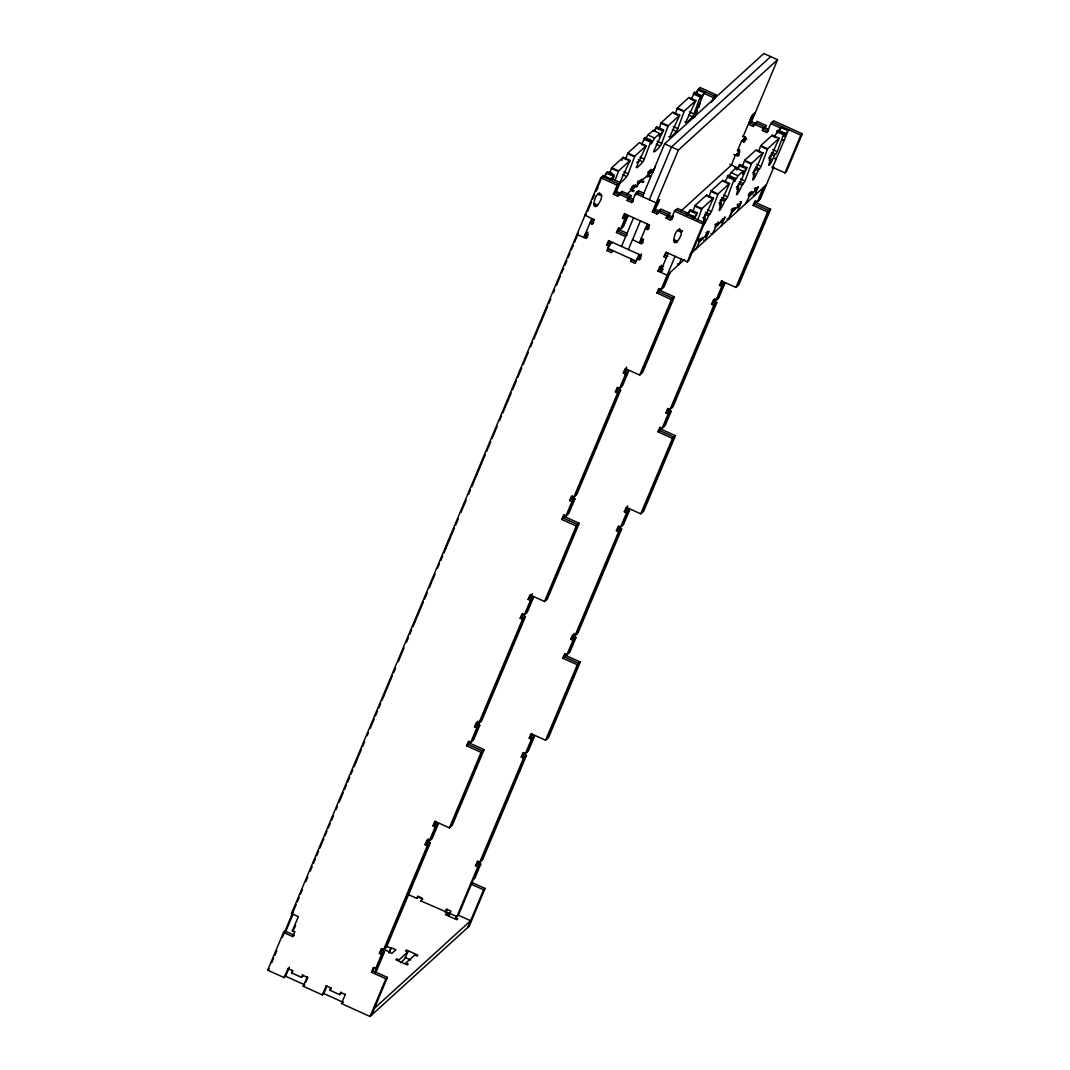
<?xml version="1.0" encoding="UTF-8"?>
<svg xmlns="http://www.w3.org/2000/svg" width="1070" height="1070" viewBox="0 0 1070 1070"><rect width="100%" height="100%" fill="white"/><g stroke="black" fill="none" stroke-linecap="round" stroke-linejoin="round"><path stroke-width="1.5" d="M654.171 169.113L650.854 172.297L648.754 171.855M777.382 132.185L777.208 133.349M603.306 176.028L600.765 177.78L291.468 913.553L298.343 916.669L292.324 931.007L294.865 931.823M652.901 130.861L647.818 134.927L646.066 138.19M593.89 203.862L597.327 205.427C607.693 192.667 595.977 187.116 593.89 203.862A1.899 1.832 47.7 0 0 594.893 206.336A1.899 1.832 47.7 0 0 597.327 205.413L597.822 204.972M644.474 139.635L645.116 137.455L642.147 143.3M694.43 93.411L694.697 92.287L700.328 94.922M686.445 214.267L686.713 213.157M692.959 218.454L693.587 216.274L692.437 217.25M727.801 177.352L728.429 175.159L725.46 181.017M736.026 169.113C737.992 165.128 729.272 173.821 729.392 175.895M777.743 131.115L778.024 130.005L775.054 135.85M609.405 174.049L611.746 167.776L623.248 157.303L630.123 160.406L620.787 180.562C617.738 186.394 627.622 176.737 628.224 173.795L634.737 156.22L646.24 145.747L639.365 142.631L627.863 153.104L625.522 159.376M615.237 179.987L618.62 170.892L630.123 160.406M646.24 145.747L636.891 165.904C633.828 171.708 643.752 162.051 644.327 159.122L650.841 141.548L651.991 140.558L651.175 143.915L654.693 138.043L659.869 133.389L659.254 136.679L663.614 129.925L656.739 126.808L653.944 131.021M659 128.895L661.34 122.609L672.843 112.136L679.717 115.252L670.368 135.408C667.319 141.24 677.216 131.57 677.805 128.627L684.318 111.053L695.821 100.58L688.946 97.464L677.444 107.95L675.625 112.805M663.614 129.925L654.265 150.081C651.202 155.886 661.126 146.229 661.701 143.3L668.215 125.725L679.717 115.252M691.742 98.146L694.604 92.328M695.821 100.58L686.472 120.736C683.382 126.568 693.307 116.924 693.922 113.968L700.435 96.394L701.572 95.404L700.77 98.748L704.274 92.876L698.549 90.281M692.731 211.766L695.072 205.493L706.574 195.007L713.449 198.124L703.565 220.139L705.13 218.735L702.95 217.758M697.52 220.527L701.947 208.596L713.449 198.124M708.835 197.094L711.175 190.821L722.678 180.349L729.553 183.451L719.682 205.467L721.233 204.076L719.067 203.099M729.553 183.451L718.05 193.938L711.349 211.927L708.607 215.578A8.854 0.963 -65.6 0 1 703.538 225.088M736.615 169.929L740.052 164.526L746.927 167.629L742.58 174.397L743.182 171.106L738.006 175.761L734.501 181.619L735.304 178.275L734.154 179.265L727.466 197.254L724.711 200.906A8.854 0.963 -65.6 0 1 719.642 210.415A8.854 0.963 -65.6 0 1 721.233 204.076M742.312 166.612L744.653 160.326L756.156 149.853L763.03 152.97L753.16 174.972L754.724 173.581L752.544 172.604M763.03 152.97L751.528 163.442L744.84 181.432L742.085 185.083A8.854 0.963 -65.6 0 1 737.016 194.593A8.854 0.963 -65.6 0 1 738.608 188.253L736.32 187.21M758.951 150.522L760.757 145.654L772.272 135.181L779.147 138.297L769.263 160.313L770.828 158.908L768.541 157.865M779.147 138.297L767.645 148.77L760.944 166.773L758.189 170.411A8.854 0.963 -65.6 0 1 753.12 179.921A8.854 0.963 -65.6 0 1 754.724 173.581M774.787 158.627L775.937 159.149L778.331 154.174L788.643 129.644L784.083 136.465L784.899 133.121L783.748 134.098L777.047 152.1L774.292 155.752A8.854 0.963 -65.6 0 1 769.236 165.248A8.854 0.963 -65.6 0 1 770.828 158.908M289.395 967.173L285.596 976.241L284.112 977.592L267.674 970.156L283.537 932.425L285.021 931.06L294.197 935.22M271.7 962.759L273.612 958.239M274.87 955.216L276.782 950.682M282.373 937.374L296.176 904.551M297.259 901.97L299.199 897.355M300.496 894.266L302.435 889.651M305.819 881.613L307.745 877.012M310.206 871.181L312.146 866.566M313.443 863.477L315.382 858.862M316.666 855.786L318.619 851.172M319.903 848.082L323.822 838.773M325.079 835.777L327.032 831.122M328.316 828.073L330.255 823.459M331.539 820.422L333.492 815.755M336.087 809.602L337.384 806.526M339.257 802.059L343.202 792.669M344.42 789.78L346.439 784.965M347.656 782.09L349.676 777.275M350.88 774.399L352.819 769.785M354.116 766.708L356.056 762.094M356.149 761.88L358.089 757.252M358.637 755.942L361.326 749.562M362.516 746.713L364.562 741.858M367.144 735.705L368.441 732.629M370.273 728.255L374.273 718.772M375.45 715.95L377.389 711.336M378.686 708.26L380.626 703.645M381.923 700.569L383.862 695.955M383.969 695.674L387.086 688.264M387.206 687.983L389.146 683.369M389.681 682.112L392.382 675.665M393.559 672.896L395.619 667.974M398.214 661.808L404.032 647.952M406.48 642.134L408.419 637.519M409.716 634.443L411.656 629.829M412.953 626.752L414.892 622.138M415.04 621.79L418.116 614.447M418.276 614.086L420.216 609.472M420.711 608.295L423.452 601.768M424.589 599.066L427.331 592.539M429.271 587.911L431.865 581.759M432.347 580.609L435.102 574.068M437.523 568.304L439.462 563.689M440.746 560.613L442.686 555.999M443.983 552.922L445.922 548.308M446.096 547.893L449.159 540.617M449.333 540.189L451.272 535.575M451.741 534.465L454.509 527.885M455.619 525.25L458.388 518.642M460.983 512.49L462.922 507.862M463.377 506.792L466.159 500.171M468.553 494.487L470.492 489.873M471.776 486.796L476.952 474.491M477.166 473.997L480.189 466.801M480.39 466.306L482.343 461.678M482.771 460.648L485.352 454.496M486.649 451.42L488.589 446.805M488.803 446.284L490.755 441.669M492.039 438.593L493.992 433.965M494.407 432.962L497.216 426.275M499.583 420.657L501.522 416.043M502.82 412.966L507.982 400.661M508.223 400.1L511.219 392.971M512.517 389.895L516.395 380.666M517.679 377.59L519.619 372.989M519.873 372.387L521.812 367.772M523.11 364.696L525.049 360.082M525.437 359.145L528.286 352.378M530.613 346.84L532.552 342.226M533.85 339.15L539.012 326.845M539.226 326.337L542.249 319.154M542.45 318.686L547.586 306.448M548.723 303.773L550.809 298.798M553.377 292.685L554.661 289.622M556.48 285.315L560.453 275.859M561.643 273.01L563.663 268.209M564.88 265.32L566.886 260.558M568.116 257.629L570.056 253.015M571.34 249.939L573.279 245.324M574.577 242.248L578.455 233.019M587.524 211.459L591.469 202.083M592.726 199.06L594.639 194.539M595.91 191.517L597.809 186.996M598.277 185.859L600.979 179.452M597.354 188.801L597.822 187.678M285.556 931.97L287.469 927.449M287.75 926.78L290.639 919.906M290.986 919.09L292.926 914.462M591.777 218.628L583.845 237.5L586.775 234.825M294.411 928.212L295.614 925.349M591.162 222.453L592.459 219.39M586.841 234.785L587.978 232.07M283.537 932.425L292.712 936.571L294.611 932.05M593.649 222.841L591.362 221.798L589.878 223.148L592.165 224.192L594.318 219.444M284.112 977.592L288.164 968.31M633.213 201.213L631.715 202.578L627.14 200.505L630.177 197.816L631.126 195.556L621.964 191.41L618.915 194.085L617.965 196.345L613.377 194.272L617.189 185.217L618.674 183.866L614.942 192.948L619.517 195.021M613.377 194.272L616.427 191.597L620.226 182.542L610.676 178.222L609.124 179.546M302.971 976.014L301.472 977.365L291.548 972.871L292.739 970.383M621.015 193.67L621.964 191.41M609.352 240.723L608.108 243.759L610.408 244.789L608.884 246.127L606.596 245.097L608.496 240.563L641.345 255.436L639.445 259.97L637.158 258.927L635.246 263.461L630.671 261.388L631.621 259.114M627.14 200.505L628.09 198.231L631.126 195.556M631.514 190.353L633.774 186.434L632.624 185.912M301.472 977.365L302.676 974.877M633.279 201.254L628.625 199.14L629.575 196.88L620.399 192.734M631.674 188.186L632.811 188.708L633.774 186.434M612.521 250.474L611.558 252.734L606.984 250.661L608.884 246.127M628.692 199.18L629.641 196.907M632.811 188.708L635.593 184.776L634.323 187.798M625.629 236.644L616.454 232.498L618.353 227.963L620.654 229.007L623.623 226.292L627.756 216.488L625.455 215.445L622.486 218.16L624.773 219.189L627.756 216.488M622.486 218.16L624.385 213.625L649.597 225.034L647.698 229.568L645.397 228.525L648.38 225.823M619.209 228.124L617.938 231.133L627.114 235.293M625.241 213.786L623.97 216.795L626.258 217.839L622.138 227.642M636.677 187.049L639.887 180.87L638.937 183.13L637.787 182.609M620.654 229.007L624.773 219.189M631.715 202.578L635.526 193.523L637.011 192.159L642.976 194.86M640.435 182.234L641.706 179.212L638.937 183.13M326.965 985.978L323.795 993.522L322.311 994.886L303.211 986.232L307.264 976.95M635.74 195.181L637.011 192.159M305.966 981.859L307.866 977.338M637.305 193.857L638.563 190.834L644.461 193.51M647.069 177.112L649.971 171.681L648.821 171.16M647.872 173.434L649.022 173.955L649.971 171.681M649.022 173.955L651.79 170.023L650.64 169.515M650.52 173.046L651.79 170.023M621.496 246.448L633.56 217.772M642.441 196.653L664.644 143.821L763.819 53.5L777.569 59.719L751.528 121.592L748.612 124.334L753.2 126.407L755.567 122.756L764.809 126.942M652.887 172.31L655.335 166.786M628.371 249.564L640.435 220.888M649.316 199.756L671.519 146.938L770.694 56.616M696.744 92.863L699.941 87.459L716.365 94.896L715.094 97.918M322.311 994.886L326.363 985.604M647.31 224.004L639.379 242.863L642.843 239.707M658.424 212.636L656.94 213.987L652.352 211.913L678.393 150.054L777.569 59.719M653.904 210.589L657.649 201.508L656.151 202.859L635.526 193.523M693.601 117.82L703.899 93.317L705.397 91.953M654.72 210.723L659.2 200.184M700.395 102.947L698.483 107.468L698.977 107.027M695.594 115.065L697.346 110.905M341.169 993.308L339.685 994.659L329.747 990.165L330.951 987.677M656.94 213.987L657.889 211.726L660.926 209.051L670.101 213.197L669.151 215.458L666.102 218.133L670.689 220.219L674.488 211.164L675.986 209.8L704.635 222.774L688.772 260.505L687.288 261.856L665.888 252.172L663.988 256.706L666.276 257.736M640.248 256.666L641.385 253.951M711.55 102.158L713.449 97.637L716.365 94.896M712.968 100.781L714.88 96.246L698.442 88.81L695.018 94.213M713.677 99.296L714.947 96.287M339.685 994.659L340.875 992.171M666.102 218.133L667.051 215.873L670.101 213.197M672.241 218.895L667.586 216.782L668.536 214.522L659.374 210.375M667.653 216.809L668.603 214.548M472.031 882.536L485.098 888.448L469.235 926.179L370.059 1016.5L341.41 1003.526L345.463 994.244M672.174 218.855L673.445 215.846M667.158 275.204L657.956 271.044L659.869 266.51L662.156 267.553L663.641 266.203M659.521 269.72L661.354 265.159M663.988 256.706L666.744 252.333M660.284 272.101L668.215 253.229M673.766 240.028C675.812 223.242 687.515 228.806 677.203 241.579L673.766 240.028A1.899 1.832 47.7 0 0 674.742 242.489A1.899 1.832 47.7 0 0 677.176 241.566M371.41 972.202L372.895 970.838L387.407 977.418L385.922 978.769L371.41 972.202L373.564 967.441M379.342 953.33L382.311 950.615L384.611 951.658L381.629 954.373L379.342 953.33L381.241 948.809L383.528 949.839L386.511 947.137L430.287 842.986L428 841.956L425.017 844.658L427.305 845.701L430.287 842.986M425.017 844.658L426.917 840.137L429.217 841.167L432.186 838.465L438.218 824.127L435.918 823.084L432.949 825.799L435.236 826.829L438.218 824.127M432.949 825.799L434.848 821.265L449.373 827.846L452.342 825.13L484.068 749.669L469.543 743.102L466.573 745.803L481.085 752.37L484.068 749.669M466.573 745.803L468.473 741.283L470.773 742.312L473.742 739.611L479.775 725.273L477.474 724.23L474.505 726.945L476.792 727.974L479.775 725.273M474.505 726.945L476.404 722.41L478.705 723.454L481.674 720.739L525.45 616.601L523.163 615.558L520.18 618.273L522.481 619.303L525.45 616.601M520.18 618.273L522.093 613.739L524.38 614.782L527.349 612.067L533.382 597.729L531.094 596.699L528.112 599.401L530.412 600.444L533.382 597.729M528.112 599.401L530.024 594.88L544.536 601.447L547.506 598.732L579.231 523.27L564.719 516.703L561.737 519.418L576.262 525.985L579.231 523.27M561.737 519.418L563.649 514.884L565.936 515.927L568.906 513.212L574.938 498.874L572.651 497.831L569.668 500.546L571.968 501.589L574.938 498.874M569.668 500.546L571.581 496.025L573.868 497.055L576.837 494.353L620.613 390.202L618.326 389.172L615.357 391.874L617.644 392.917L620.613 390.202M615.357 391.874L617.256 387.353L619.543 388.383L622.526 385.681L628.545 371.343L626.258 370.3L623.275 373.015L625.576 374.045L628.545 371.343M623.275 373.015L625.188 368.481L639.699 375.062L642.682 372.347L674.394 296.885L659.882 290.318L656.913 293.019L671.425 299.587L674.394 296.885M656.913 293.019L658.812 288.499L661.099 289.529L664.082 286.827L670.101 272.489M372.895 970.838L374.326 967.441M382.097 948.956L380.826 951.979L383.113 953.009L374.874 972.63M428.415 838.786L426.502 843.307L428.803 844.35L385.026 948.488M435.704 821.426L434.433 824.435L436.734 825.478L430.702 839.816M469.329 741.43L468.058 744.452L482.583 751.02L450.858 826.481M477.902 721.06L475.989 725.58L478.29 726.624L472.258 740.962M522.936 613.899L521.678 616.922L523.966 617.952L480.189 722.089M530.867 595.027L529.596 598.05L531.897 599.093L525.865 613.431M564.492 515.044L563.235 518.054L577.746 524.634L546.021 600.096M572.423 496.172L571.153 499.195L573.453 500.225L567.421 514.563M618.112 387.5L616.842 390.523L619.129 391.566L575.352 495.704M626.672 367.13L624.773 371.664L627.06 372.694L621.028 387.032M659.668 288.646L658.398 291.669L672.91 298.236L641.184 373.697M531.094 596.699L532.365 593.676M373.31 967.668L375.597 968.711L381.629 954.373M383.528 949.839L427.305 845.701M429.217 841.167L435.236 826.829M470.773 742.312L476.792 727.974M478.705 723.454L522.481 619.303M524.38 614.782L530.412 600.444M565.936 515.927L571.968 501.589M573.868 497.055L617.644 392.917M619.543 388.383L625.576 374.045M661.099 289.529L675.09 256.345M662.584 288.178L668.616 273.84M375.717 972.79L384.611 951.658M389.039 952.22L391.259 947.699L395.833 949.772L391.874 953.383L383.528 948.929M388.972 953.129L391.259 947.699M681.443 258.485L678.902 264.517L677.524 263.902M408.272 894.547L416.778 898.399L417.728 896.138L422.316 898.211L421.045 901.234M370.059 1016.5L385.922 978.769M449.373 827.846L481.085 752.37M544.536 601.447L576.262 525.985M639.699 375.062L671.425 299.587M687.288 261.856L703.15 224.125L704.635 222.774M371.558 1015.149L387.407 977.418M743.008 136.84L751.889 115.707L755.366 112.551L753.842 113.888L750.11 122.97M696.089 248.869L700.89 238.904L699.941 241.165L698.79 240.656M733.94 154.521L737.872 156.3L739.771 151.766L737.484 150.723L741.604 140.919L744.586 138.204L746.873 139.247M748.612 124.334L752.424 115.279M700.756 240.416L702.709 237.246L701.759 239.506L700.034 238.73M739.771 149.639L738.554 152.542L735.077 155.712L731.452 165.061L681.162 210.87M744.038 139.488L745.268 136.585M741.604 140.919L743.891 141.949L745.803 137.428L742.834 136.091M705.063 236.497L707.002 233.34L705.852 232.819M706.053 235.601L707.002 233.34M706.882 234.852L708.822 231.682L707.671 231.16M708.822 231.682L705.01 240.737L703.645 240.108M753.2 126.407L757.065 121.405L766.227 125.551L763.793 129.176L768.447 131.276M407.75 951.939L399.056 959.857L396.769 958.827L395.78 959.723L407.242 964.913L408.232 964.003L405.931 962.973L414.625 955.055L416.925 956.098L417.915 955.189L406.453 949.999L405.463 950.909L407.75 951.939L404.901 958.733L400.555 962.692M715.937 223.63L717.087 224.152L712.286 234.116L710.908 233.487M717.087 224.152L716.138 226.412L714.987 225.904M716.967 225.663L718.906 222.493L717.756 221.971M717.957 224.753L718.906 222.493M721.26 221.744L723.2 218.588L722.25 220.848L721.1 220.326M723.079 220.099L725.019 216.929L721.22 225.984M772.139 167.081L784.979 172.899L786.463 171.534L802.326 133.803L773.663 120.83L770.761 123.572L766.949 132.626L762.375 130.553L766.227 125.551M764.742 126.902L762.375 130.553M727.105 218.735L728.483 219.363L731.318 212.555L740.253 204.423M728.483 219.363L733.284 209.399L732.335 211.659L731.184 211.151M731.853 208.971L734.154 210.001L735.103 207.74L733.164 210.91L732.014 210.389M737.457 206.991L739.397 203.835L738.447 206.095L737.297 205.574M739.276 205.346L741.216 202.176L740.079 201.655M737.417 211.231L741.216 202.176M445.12 912.135L446.391 909.112L450.965 911.185L448.878 916.161M445.976 912.282L447.233 909.259M745.683 203.701L750.471 193.737L749.334 193.229M750.471 193.737L749.522 196.011L748.385 195.489M750.351 195.248L752.29 192.092L751.153 191.57M751.341 194.352L752.29 192.092M779.027 130.968L781.795 126.541M754.644 191.343L756.597 188.173L755.447 187.651M756.597 188.173L755.634 190.433L754.497 189.925M756.463 189.684L758.416 186.514L754.604 195.569L753.226 194.954M475.535 865.724L478.517 863.008L480.805 864.052L477.835 866.753L475.535 865.724L477.447 861.189L479.734 862.233L482.704 859.518L526.48 755.38L524.193 754.337L521.224 757.052L523.511 758.082L526.48 755.38M521.224 757.052L523.123 752.518L525.41 753.561L528.393 750.846L534.411 736.508L532.124 735.478L529.155 738.18L531.442 739.223L534.411 736.508M529.155 738.18L531.054 733.659L545.566 740.226L548.549 737.524L580.261 662.049L565.749 655.482L562.78 658.197L577.292 664.764L580.261 662.049M562.78 658.197L564.679 653.663L566.966 654.706L569.949 651.991L575.968 637.653L573.68 636.61L570.711 639.325L572.998 640.368L575.968 637.653M570.711 639.325L572.611 634.804L574.898 635.834L577.88 633.132L621.657 528.981L619.356 527.951L616.387 530.653L618.674 531.696L621.657 528.981M616.387 530.653L618.286 526.132L620.587 527.162L623.556 524.461L629.588 510.122L627.287 509.079L624.318 511.794L626.605 512.824L629.588 510.122M624.318 511.794L626.217 507.26L640.743 513.841L643.712 511.126L675.438 435.664L660.912 429.097L657.943 431.798L672.455 438.366L675.438 435.664M657.943 431.798L659.842 427.278L662.143 428.308L665.112 425.606L671.144 411.268L668.844 410.225L665.874 412.94L668.161 413.97L671.144 411.268M665.874 412.94L667.774 408.406L670.061 409.449L673.043 406.734L716.82 302.596L714.533 301.553L711.55 304.268L713.837 305.298L716.82 302.596M711.55 304.268L713.449 299.734L715.75 300.777L718.719 298.062L724.751 283.724L722.464 282.694L719.481 285.396L721.768 286.439L724.751 283.724M719.481 285.396L721.381 280.875L735.906 287.442L738.875 284.74L770.601 209.265L756.089 202.698L753.106 205.413L767.631 211.98L770.601 209.265M753.106 205.413L755.005 200.879L757.306 201.922L760.275 199.207L773.77 167.201M478.29 861.35L477.033 864.359L479.32 865.403L458.388 915.211L455.526 917.806L457.813 918.849L456.823 919.745L445.361 914.569L446.351 913.66L448.651 914.703L450.015 913.446M523.979 752.678L522.708 755.701L524.995 756.731L481.219 860.868M531.91 733.806L530.64 736.829L532.927 737.872L526.908 752.21M565.535 653.823L564.264 656.833L578.776 663.413L547.064 738.875M574.095 633.44L572.196 637.974L574.483 639.004L568.464 653.342M619.142 526.279L617.871 529.302L620.159 530.345L576.382 634.483M627.702 505.909L625.803 510.443L628.09 511.473L622.071 525.811M660.698 427.425L659.428 430.448L673.953 437.015L642.227 512.476M668.63 408.566L667.359 411.576L669.646 412.619L663.627 426.957M714.947 298.383L713.035 302.917L715.335 303.947L671.559 408.085M722.237 281.022L720.966 284.045L723.266 285.088L717.234 299.426M755.861 201.04L754.591 204.049L769.116 210.629L737.39 286.091M477.835 866.753L456.89 916.562L420.871 900.927M479.734 862.233L523.511 758.082M525.41 753.561L531.442 739.223M566.966 654.706L572.998 640.368M574.898 635.834L618.674 531.696M620.587 527.162L626.605 512.824M662.143 428.308L668.161 413.97M670.061 409.449L713.837 305.298M715.75 300.777L721.768 286.439M757.306 201.922L763.325 187.584M758.791 200.558L764.823 186.22M775.282 158.173L776.432 158.694L772.286 167.829L772.781 167.375M472.713 879.473L474.786 878.39L480.805 864.052M545.566 740.226L577.292 664.764M640.743 513.841L672.455 438.366M735.906 287.442L767.631 211.98M467.75 927.529L483.613 889.799L485.098 888.448M784.979 172.899L800.828 135.154L802.326 133.803M610.783 241.606L607.934 248.4L636.195 261.187L639.058 254.406M612.027 179.399C618.794 175.039 605.874 167.923 605.714 175.065M623.248 157.303L621.831 160.406M656.739 126.808L654.746 131.129M694.778 218.333L697.346 212.796L690.458 209.68L689.04 212.783M706.574 195.007L706.28 195.676L712.005 198.271M722.678 180.349L723.534 181.525M740.052 164.526L738.059 168.846M746.927 167.629L737.003 189.604L738.608 188.253M772.272 135.181L771.978 135.85L776.272 137.789M611.237 179.292L614.019 175.079M778.973 130.741L780.726 127.477L786.45 130.072M603.721 177.379L607.145 171.962M687.034 215.083L690.458 209.68M693.36 219.083L697.346 212.796M585.196 215.244L594.064 219.671M626.619 194.365L630.832 190.513L633.132 191.543L634.122 190.647L630.19 188.868M599.347 193.082L597.849 194.432L601.795 195.542M636.797 162.694L637.961 161.637M620.226 182.542L618.741 183.893L602.249 176.43M585.892 214.615L584.902 215.511L586.092 214.428M694.524 116.911L695.018 116.456A1.899 1.832 47.7 0 1 694.631 117.018M592.165 224.192L593.409 223.068M637.078 192.199L638.563 190.834M616.454 232.498L619.423 229.782L627.287 233.34M606.596 245.097L609.592 242.395L611.893 243.438M656.191 202.872L659.655 199.715L657.261 204.691M606.984 250.661L608.469 249.31L613.057 251.383M652.352 211.913L655.388 209.238L659.976 211.312M647.698 229.568L649.182 228.218L646.895 227.174M743.891 141.949L745.389 140.598L743.088 139.568M737.484 150.723L738.969 149.372M676.053 209.84L677.537 208.476L687.087 212.796L685.562 214.147M630.671 261.388L632.156 260.023L635.593 261.588M637.158 258.927L640.168 256.238M679.717 228.779L677.738 230.585L681.175 232.15L682.66 230.786M720.11 200.411L721.274 199.354L724.711 200.906M657.956 271.044L661.006 268.369M698.924 242.061L707.858 233.929M715.148 227.321L724.069 219.189M748.518 196.907L757.44 188.775M667.132 275.191L684.466 259.435M690.19 254.245L766.334 184.883M291.468 913.553L292.953 912.202M292.324 931.007L293.809 929.656M292.712 936.571L293.942 935.447M267.674 970.156L269.172 968.805M291.548 972.871L292.779 971.747M303.211 986.232L304.696 984.881L285.142 976.027M416.778 898.399L418.263 897.048M329.747 990.165L331.232 988.814M375.597 968.711L377.095 967.347M341.41 1003.526L342.895 1002.175M374.406 1008.355L470.613 920.735L458.388 915.211M633.199 186.862C634.925 187.946 639.486 184.348 637.198 183.224M772.179 122.194L800.828 135.154M703.899 93.317L713.449 97.637M770.761 123.572L780.311 127.905M779.067 130.553L784.791 133.148M693.547 93.277L700.435 96.394M776.874 130.995L783.748 134.098M693.307 93.906L699.031 96.501M777.77 132.132L783.494 134.726M751.528 121.592L756.115 123.665M765.277 127.811L768.715 129.376M754.149 124.147L763.325 128.293M750.043 122.943L754.684 125.056M783.053 139.688L784.203 140.21M782.558 140.143L783.708 140.665M689.802 98.654L690.952 99.176M691.233 99.296L695.527 101.249M689.334 111.882L693.922 113.968M772.647 149.599L776.084 151.164M677.444 107.95L684.318 111.053M760.757 145.654L767.645 148.77M677.19 108.578L682.928 111.173M761.653 146.804L767.391 149.399M688.451 114.864L691.327 116.162M771.483 152.448L775.79 154.388M770.855 154.187L774.292 155.752M673.699 113.326L677.992 115.266M757.012 151.03L758.162 151.552M759.299 152.074L760.449 152.595M684.88 122.033L686.017 122.555M736.735 153.759L739.357 154.936M673.217 126.554L677.805 128.627M756.543 164.272L759.981 165.823M661.34 122.609L668.215 125.725M744.653 160.326L751.528 163.442M661.086 123.237L666.811 125.832M745.549 161.476L751.274 164.071M672.348 129.537L675.21 130.834M755.38 167.121L759.673 169.06M754.751 168.859L758.189 170.411M658.732 128.507L659.882 129.029M661.019 129.55L662.169 130.072M740.908 165.703L744.345 167.268M656.833 128.28L662.557 130.874M739.009 165.475L744.733 168.07M668.763 136.706L669.914 137.214M729.927 164.379L737.578 167.843M652.887 130.313L658.612 132.907M734.756 167.241L737.056 168.271M737.35 168.552L743.075 171.146M648.955 135.449L654.693 138.043M731.131 172.644L736.869 175.239M664.644 143.821L678.393 150.054M657.114 141.227L661.701 143.3M740.427 178.944L743.877 180.496M645.009 137.482L650.747 140.076M729.472 175.721L735.21 178.315M643.966 138.431L650.841 141.548M727.279 176.149L734.154 179.265M754.457 188.561L755.594 189.082M656.244 144.196L659.107 145.493M739.276 181.793L743.57 183.732M643.712 139.06L649.45 141.655M728.175 177.299L733.913 179.894M738.648 183.532L742.085 185.083M750.15 192.466L751.3 192.988M641.358 144.33L645.946 146.403M724.671 182.047L725.821 182.569M726.971 183.09L728.122 183.599M748.345 194.125L749.481 194.646M640.034 157.183L644.327 159.122M723.628 195.021L726.503 196.318M627.863 153.104L634.737 156.22M711.175 190.821L718.05 193.938M627.608 153.732L633.333 156.327M712.072 191.971L717.796 194.566M737.257 204.209L738.407 204.731M638.295 159.764L641.732 161.316M721.608 197.482L726.196 199.555M624.104 158.48L625.255 159.002M626.405 159.524L627.542 160.045M628.692 160.553L629.842 161.075M649.65 170.411L650.801 170.932M732.963 208.128L734.114 208.65M647.832 172.069L648.982 172.591M731.144 209.787L732.295 210.309M648.701 172.671L649.838 173.193M647.711 174.704L650.333 175.895L649.343 176.804L647.042 175.761L641.746 180.576L644.033 181.606L643.043 182.515L639.111 180.736M623.917 171.842L628.224 173.795M707.524 209.693L710.386 210.991M611.746 167.776L618.62 170.892M695.072 205.493L701.947 208.596M611.492 168.405L617.23 170.999M695.955 206.644L701.693 209.225M637.747 181.258L638.897 181.766M622.767 174.691L625.629 175.988M705.505 212.154L710.092 214.227M708.607 215.578L705.17 214.027A8.854 0.963 -65.6 0 1 704.595 215.351M608.001 173.153L613.725 175.748M690.163 210.349L693.039 211.646M693.614 211.9L694.751 212.422M633.453 185.163L634.59 185.685M607.252 173.434L612.976 176.028M689.414 210.629L695.152 213.224M631.634 186.822L632.771 187.344M714.947 224.539L716.097 225.061M632.504 187.424L633.641 187.946M603.293 175.48L609.031 178.075M687.756 213.706L693.494 216.3M600.765 177.78L617.189 185.217M674.488 211.164L703.15 224.125M706.681 232.07L707.832 232.578M616.427 191.597L619.864 193.148M630.177 197.816L633.614 199.381M669.151 215.458L672.589 217.023M618.915 194.085L628.09 198.231M657.889 211.726L667.051 215.873M653.837 210.563L658.491 212.662M698.75 239.292L699.9 239.814M641.278 238.342L643.578 239.372L641.666 243.906L632.504 239.76M640.542 241.365L643.15 242.556M665.473 255.355L667.774 256.385M585.745 232.966L588.045 234.009L586.133 238.53L576.971 234.383M638.643 257.576L640.97 258.632M585.223 234.062L587.858 235.253M660.243 268.022L663.239 269.373M585.009 235.988L587.697 237.206M659.454 269.693L662.544 271.084M470.546 883.887L483.613 889.799M418.45 897.128L422.851 899.121M386.497 946.214L390.751 948.14M405.035 957.436L410.76 960.031M287.91 968.537L292.498 970.61M302.435 975.104L307.01 977.178M326.109 985.831L330.697 987.904M340.635 992.398L345.222 994.471M323.795 993.522L343.35 1002.376M703.993 216.675A8.854 0.963 -65.6 0 1 703.364 217.986M703.578 222.881A8.854 0.963 -65.6 0 1 705.13 218.735M721.274 199.354A8.854 0.963 -65.6 0 1 720.698 200.678M720.097 202.016A8.854 0.963 -65.6 0 1 719.481 203.313M770.293 155.511A8.854 0.963 -65.6 0 1 769.678 156.849M754.176 170.183A8.854 0.963 -65.6 0 1 753.574 171.521M738.073 184.856A8.854 0.963 -65.6 0 1 736.855 187.491M596.378 204.985A1.899 1.832 47.7 0 1 595.375 203.942M676.909 241.298A1.899 1.832 47.7 0 1 675.223 240.081"/></g></svg>
